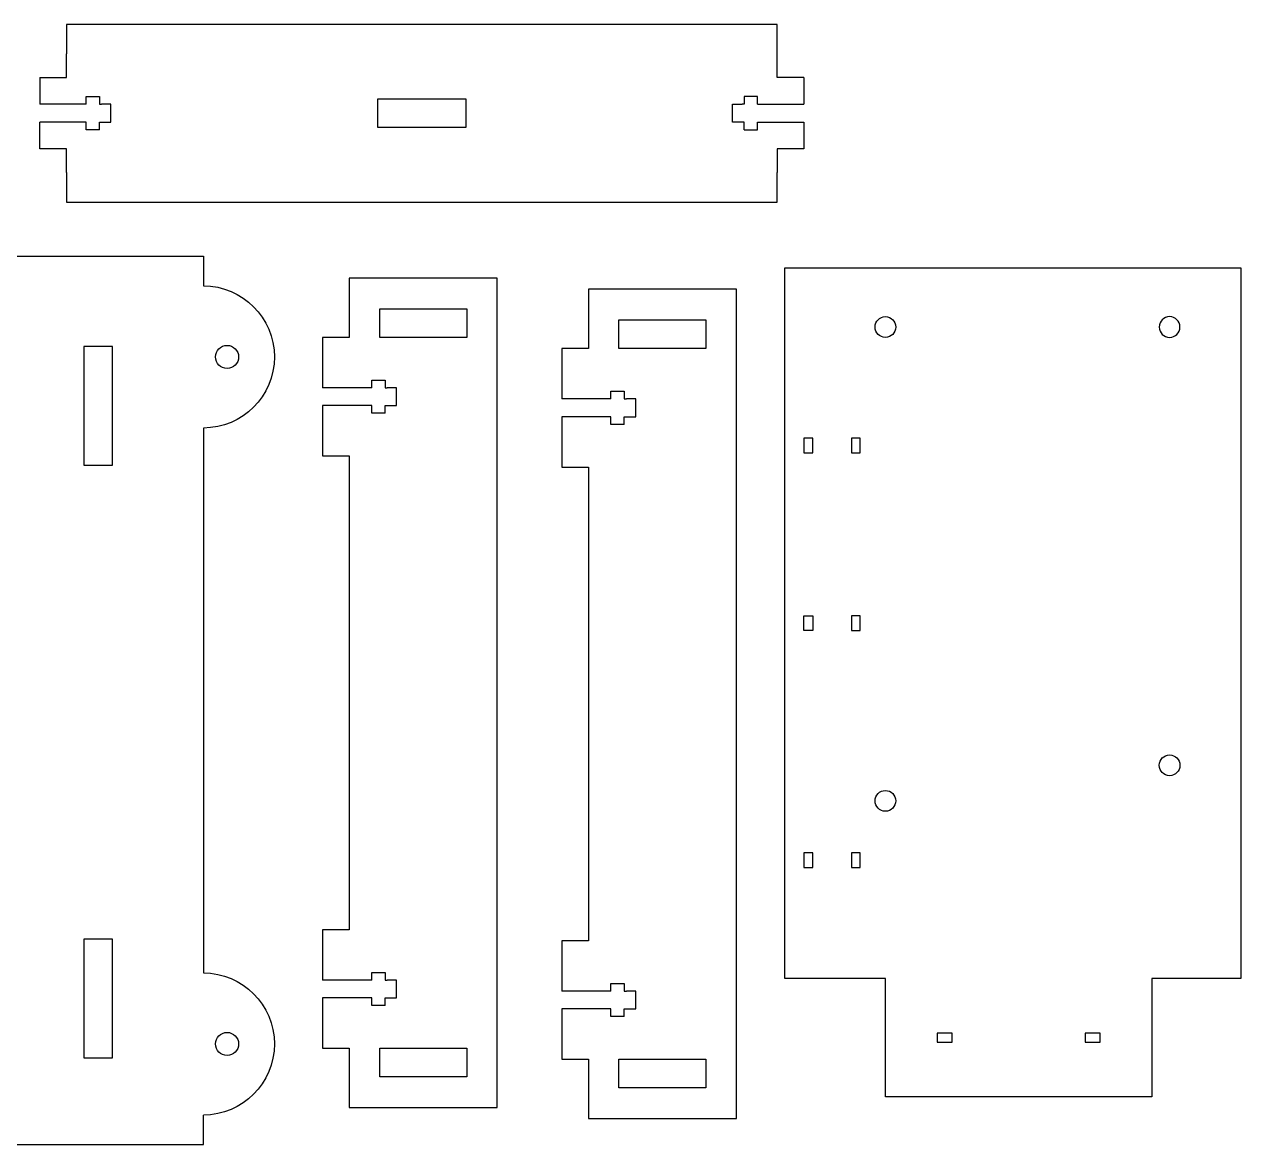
# Model space of a CAD drawing. Extents: x -214 to 193, y -36 to 183.
# Drawn here: x -12.4 to 193, y -35.7 to 153.4 of the extents above; entities that cross this region are included whole.
import ezdxf

# ---------------------------------------------------------------- set-up
doc = ezdxf.new("R2010")
doc.units = 0
doc.layers.add('LAYER_1', color=7, linetype='CONTINUOUS')

msp = doc.modelspace()

# ---------------------------------------------------------------- linework, layer by layer
at = {"layer": 'LAYER_1'}
for centre in [(21.8298, 97.2812), (21.8298, -18.7188)]:
    msp.add_ellipse(centre, major_axis=(0, 1.95), ratio=1, dxfattribs=at)
for points, knots in [([(114.7153, 148.4377), (114.7153, 148.4377), (114.7153, 153.4377), (114.7153, 153.4377), (114.7153, 153.4377), (114.7153, 153.4377), (-5.2847, 153.4377), (-5.2847, 153.4377), (-5.2847, 153.4377), (-5.2847, 153.4377), (-5.2847, 148.4377), (-5.2847, 148.4377)], [0, 0, 0, 0, 0.25, 0.25, 0.25, 0.25, 0.5, 0.5, 0.5, 0.5, 1, 1, 1, 1]), ([(-9.7847, 144.438), (-9.7847, 144.438), (-5.2847, 144.438), (-5.2847, 144.438), (-5.2847, 144.438), (-5.2847, 144.438), (-5.2847, 148.4377), (-5.2847, 148.4377)], [0, 0, 0, 0, 0.33333333, 0.33333333, 0.33333333, 0.33333333, 1, 1, 1, 1]), ([(119.2153, 144.438), (119.2153, 144.438), (114.7153, 144.438), (114.7153, 144.438), (114.7153, 144.438), (114.7153, 144.438), (114.7153, 148.4377), (114.7153, 148.4377)], [0, 0, 0, 0, 0.33333333, 0.33333333, 0.33333333, 0.33333333, 1, 1, 1, 1]), ([(0.2655, 141.2376), (0.2655, 141.2376), (0.2655, 139.9376), (0.2655, 139.9376), (0.2655, 139.9376), (0.2655, 139.9376), (0.6153, 139.9376), (0.6153, 139.9376)], [0, 0, 0, 0, 0.33333333, 0.33333333, 0.33333333, 0.33333333, 1, 1, 1, 1]), ([(47.2265, 136.0877), (47.2265, 136.0877), (47.2265, 140.7877), (47.2265, 140.7877), (47.2265, 140.7877), (47.2265, 140.7877), (62.2266, 140.7877), (62.2266, 140.7877), (62.2266, 140.7877), (62.2266, 140.7877), (62.2266, 136.0877), (62.2266, 136.0877), (62.2266, 136.0877), (62.2266, 136.0877), (47.2265, 136.0877), (47.2265, 136.0877)], [0, 0, 0, 0, 0.2, 0.2, 0.2, 0.2, 0.4, 0.4, 0.4, 0.4, 0.6, 0.6, 0.6, 0.6, 1, 1, 1, 1]), ([(109.1651, 141.2377), (109.1651, 141.2377), (109.1651, 139.9377), (109.1651, 139.9377), (109.1651, 139.9377), (109.1651, 139.9377), (108.8153, 139.9377), (108.8153, 139.9377)], [0, 0, 0, 0, 0.33333333, 0.33333333, 0.33333333, 0.33333333, 1, 1, 1, 1]), ([(0.2655, 135.6376), (0.2655, 135.6376), (0.2655, 136.9376), (0.2655, 136.9376), (0.2655, 136.9376), (0.2655, 136.9376), (0.6153, 136.9376), (0.6153, 136.9376)], [0, 0, 0, 0, 0.33333333, 0.33333333, 0.33333333, 0.33333333, 1, 1, 1, 1]), ([(109.1651, 135.6377), (109.1651, 135.6377), (109.1651, 136.9377), (109.1651, 136.9377), (109.1651, 136.9377), (109.1651, 136.9377), (108.8153, 136.9377), (108.8153, 136.9377)], [0, 0, 0, 0, 0.33333333, 0.33333333, 0.33333333, 0.33333333, 1, 1, 1, 1]), ([(-5.2847, 128.4377), (-5.2847, 128.4377), (-5.2847, 132.438), (-5.2847, 132.438), (-5.2847, 132.438), (-5.2847, 132.438), (-9.7847, 132.438), (-9.7847, 132.438)], [0, 0, 0, 0, 0.33333333, 0.33333333, 0.33333333, 0.33333333, 1, 1, 1, 1]), ([(119.2153, 132.438), (119.2153, 132.438), (114.7153, 132.438), (114.7153, 132.438), (114.7153, 132.438), (114.7153, 132.438), (114.7153, 128.4377), (114.7153, 128.4377)], [0, 0, 0, 0, 0.33333333, 0.33333333, 0.33333333, 0.33333333, 1, 1, 1, 1]), ([(-5.2847, 128.4377), (-5.2847, 128.4377), (-5.2847, 123.4377), (-5.2847, 123.4377), (-5.2847, 123.4377), (-5.2847, 123.4377), (114.7153, 123.4377), (114.7153, 123.4377), (114.7153, 123.4377), (114.7153, 123.4377), (114.7153, 128.4377), (114.7153, 128.4377)], [0, 0, 0, 0, 0.25, 0.25, 0.25, 0.25, 0.5, 0.5, 0.5, 0.5, 1, 1, 1, 1]), ([(-59.3202, 114.2813), (-59.3202, 114.2813), (17.8298, 114.2813), (17.8298, 114.2813), (17.8298, 114.2813), (17.8298, 114.2813), (17.8298, 109.2811), (17.8298, 109.2811)], [0, 0, 0, 0, 0.33333333, 0.33333333, 0.33333333, 0.33333333, 1, 1, 1, 1]), ([(178.0165, -27.6686), (178.0165, -27.6686), (178.0165, -7.669), (178.0165, -7.669), (178.0165, -7.669), (178.0165, -7.669), (193.0165, -7.669), (193.0165, -7.669), (193.0165, -7.669), (193.0165, -7.669), (193.0165, 112.331), (193.0165, 112.331), (193.0165, 112.331), (193.0165, 112.331), (116.0165, 112.331), (116.0165, 112.331), (116.0165, 112.331), (116.0165, 112.331), (116.0165, -7.669), (116.0165, -7.669), (116.0165, -7.669), (116.0165, -7.669), (133.0165, -7.669), (133.0165, -7.669), (133.0165, -7.669), (133.0165, -7.669), (133.0165, -27.6687), (133.0165, -27.6687), (133.0165, -27.6687), (133.0165, -27.6687), (178.0165, -27.6686), (178.0165, -27.6686)], [0, 0, 0, 0, 0.11111111, 0.11111111, 0.11111111, 0.11111111, 0.22222222, 0.22222222, 0.22222222, 0.22222222, 0.33333333, 0.33333333, 0.33333333, 0.33333333, 0.44444444, 0.44444444, 0.44444444, 0.44444444, 0.55555556, 0.55555556, 0.55555556, 0.55555556, 0.66666667, 0.66666667, 0.66666667, 0.66666667, 0.77777778, 0.77777778, 0.77777778, 0.77777778, 1, 1, 1, 1]), ([(17.8298, 109.2812), (24.4561, 109.2812), (29.8298, 103.9075), (29.8298, 97.2812), (29.8298, 97.2812), (29.8298, 90.6549), (24.4561, 85.2812), (17.8298, 85.2812)], [0, 0, 0, 0, 0.33333333, 0.33333333, 0.33333333, 0.33333333, 1, 1, 1, 1]), ([(67.4599, 40.5743), (67.4599, 40.5743), (67.4599, 110.5747), (67.4599, 110.5747), (67.4599, 110.5747), (67.4599, 110.5747), (42.4604, 110.5747), (42.4604, 110.5747), (42.4604, 110.5747), (42.4604, 110.5747), (42.4604, 100.5743), (42.4604, 100.5743)], [0, 0, 0, 0, 0.25, 0.25, 0.25, 0.25, 0.5, 0.5, 0.5, 0.5, 1, 1, 1, 1]), ([(107.8665, 38.6963), (107.8665, 38.6963), (107.8665, 108.6967), (107.8665, 108.6967), (107.8665, 108.6967), (107.8665, 108.6967), (82.867, 108.6967), (82.867, 108.6967), (82.867, 108.6967), (82.867, 108.6967), (82.867, 98.6963), (82.867, 98.6963)], [0, 0, 0, 0, 0.25, 0.25, 0.25, 0.25, 0.5, 0.5, 0.5, 0.5, 1, 1, 1, 1]), ([(47.6099, 105.4123), (47.6099, 105.4123), (47.6099, 100.5623), (47.6099, 100.5623), (47.6099, 100.5623), (47.6099, 100.5623), (62.3099, 100.5623), (62.3099, 100.5623), (62.3099, 100.5623), (62.3099, 100.5623), (62.3099, 105.4123), (62.3099, 105.4123), (62.3099, 105.4123), (62.3099, 105.4123), (47.6099, 105.4123), (47.6099, 105.4123)], [0, 0, 0, 0, 0.2, 0.2, 0.2, 0.2, 0.4, 0.4, 0.4, 0.4, 0.6, 0.6, 0.6, 0.6, 1, 1, 1, 1]), ([(88.0165, 103.5343), (88.0165, 103.5343), (88.0165, 98.6843), (88.0165, 98.6843), (88.0165, 98.6843), (88.0165, 98.6843), (102.7165, 98.6843), (102.7165, 98.6843), (102.7165, 98.6843), (102.7165, 98.6843), (102.7165, 103.5343), (102.7165, 103.5343), (102.7165, 103.5343), (102.7165, 103.5343), (88.0165, 103.5343), (88.0165, 103.5343)], [0, 0, 0, 0, 0.2, 0.2, 0.2, 0.2, 0.4, 0.4, 0.4, 0.4, 0.6, 0.6, 0.6, 0.6, 1, 1, 1, 1]), ([(133.0165, 104.081), (132.05, 104.081), (131.2665, 103.2975), (131.2665, 102.331), (131.2665, 102.331), (131.2665, 101.3645), (132.05, 100.581), (133.0165, 100.581), (133.0165, 100.581), (133.983, 100.581), (134.7665, 101.3645), (134.7665, 102.331), (134.7665, 102.331), (134.7665, 103.2975), (133.983, 104.081), (133.0165, 104.081)], [0, 0, 0, 0, 0.2, 0.2, 0.2, 0.2, 0.4, 0.4, 0.4, 0.4, 0.6, 0.6, 0.6, 0.6, 1, 1, 1, 1]), ([(181.0165, 104.081), (181.983, 104.081), (182.7665, 103.2975), (182.7665, 102.331), (182.7665, 102.331), (182.7665, 101.3645), (181.983, 100.581), (181.0165, 100.581), (181.0165, 100.581), (180.05, 100.581), (179.2665, 101.3645), (179.2665, 102.331), (179.2665, 102.331), (179.2665, 103.2975), (180.05, 104.081), (181.0165, 104.081)], [0, 0, 0, 0, 0.2, 0.2, 0.2, 0.2, 0.4, 0.4, 0.4, 0.4, 0.6, 0.6, 0.6, 0.6, 1, 1, 1, 1]), ([(-2.3448, 99.0427), (-2.3448, 99.0427), (2.5052, 99.0427), (2.5052, 99.0427), (2.5052, 99.0427), (2.5052, 99.0427), (2.5052, 79.0047), (2.5052, 79.0047), (2.5052, 79.0047), (2.5052, 79.0047), (-2.3448, 79.0047), (-2.3448, 79.0047), (-2.3448, 79.0047), (-2.3448, 79.0047), (-2.3448, 99.0427), (-2.3448, 99.0427)], [0, 0, 0, 0, 0.2, 0.2, 0.2, 0.2, 0.4, 0.4, 0.4, 0.4, 0.6, 0.6, 0.6, 0.6, 1, 1, 1, 1]), ([(42.4604, 100.5743), (42.4604, 100.5743), (37.9599, 100.5743), (37.9599, 100.5743), (37.9599, 100.5743), (37.9599, 100.5743), (37.9599, 92.0743), (37.9599, 92.0743)], [0, 0, 0, 0, 0.33333333, 0.33333333, 0.33333333, 0.33333333, 1, 1, 1, 1]), ([(82.867, 98.6963), (82.867, 98.6963), (78.3665, 98.6963), (78.3665, 98.6963), (78.3665, 98.6963), (78.3665, 98.6963), (78.3665, 90.1963), (78.3665, 90.1963)], [0, 0, 0, 0, 0.33333333, 0.33333333, 0.33333333, 0.33333333, 1, 1, 1, 1]), ([(48.5101, 93.3743), (48.5101, 93.3743), (48.5101, 92.0743), (48.5101, 92.0743), (48.5101, 92.0743), (48.5101, 92.0743), (48.8599, 92.0743), (48.8599, 92.0743)], [0, 0, 0, 0, 0.33333333, 0.33333333, 0.33333333, 0.33333333, 1, 1, 1, 1]), ([(88.9167, 91.4963), (88.9167, 91.4963), (88.9167, 90.1963), (88.9167, 90.1963), (88.9167, 90.1963), (88.9167, 90.1963), (89.2665, 90.1963), (89.2665, 90.1963)], [0, 0, 0, 0, 0.33333333, 0.33333333, 0.33333333, 0.33333333, 1, 1, 1, 1]), ([(37.9599, 89.0743), (37.9599, 89.0743), (37.9599, 80.5743), (37.9599, 80.5743), (37.9599, 80.5743), (37.9599, 80.5743), (42.4604, 80.5743), (42.4604, 80.5743)], [0, 0, 0, 0, 0.33333333, 0.33333333, 0.33333333, 0.33333333, 1, 1, 1, 1]), ([(48.5101, 87.7743), (48.5101, 87.7743), (48.5101, 89.0743), (48.5101, 89.0743), (48.5101, 89.0743), (48.5101, 89.0743), (48.8599, 89.0743), (48.8599, 89.0743)], [0, 0, 0, 0, 0.33333333, 0.33333333, 0.33333333, 0.33333333, 1, 1, 1, 1]), ([(78.3665, 87.1963), (78.3665, 87.1963), (78.3665, 78.6963), (78.3665, 78.6963), (78.3665, 78.6963), (78.3665, 78.6963), (82.867, 78.6963), (82.867, 78.6963)], [0, 0, 0, 0, 0.33333333, 0.33333333, 0.33333333, 0.33333333, 1, 1, 1, 1]), ([(88.9167, 85.8963), (88.9167, 85.8963), (88.9167, 87.1963), (88.9167, 87.1963), (88.9167, 87.1963), (88.9167, 87.1963), (89.2665, 87.1963), (89.2665, 87.1963)], [0, 0, 0, 0, 0.33333333, 0.33333333, 0.33333333, 0.33333333, 1, 1, 1, 1]), ([(120.7665, 81.081), (120.7665, 81.081), (119.2665, 81.081), (119.2665, 81.081), (119.2665, 81.081), (119.2665, 81.081), (119.2665, 83.581), (119.2665, 83.581), (119.2665, 83.581), (119.2665, 83.581), (120.7665, 83.581), (120.7665, 83.581), (120.7665, 83.581), (120.7665, 83.581), (120.7665, 81.081), (120.7665, 81.081)], [0, 0, 0, 0, 0.2, 0.2, 0.2, 0.2, 0.4, 0.4, 0.4, 0.4, 0.6, 0.6, 0.6, 0.6, 1, 1, 1, 1]), ([(128.7665, 81.081), (128.7665, 81.081), (127.2665, 81.081), (127.2665, 81.081), (127.2665, 81.081), (127.2665, 81.081), (127.2665, 83.581), (127.2665, 83.581), (127.2665, 83.581), (127.2665, 83.581), (128.7665, 83.581), (128.7665, 83.581), (128.7665, 83.581), (128.7665, 83.581), (128.7665, 81.081), (128.7665, 81.081)], [0, 0, 0, 0, 0.2, 0.2, 0.2, 0.2, 0.4, 0.4, 0.4, 0.4, 0.6, 0.6, 0.6, 0.6, 1, 1, 1, 1]), ([(119.2665, 51.081), (119.2665, 51.081), (120.7665, 51.081), (120.7665, 51.081), (120.7665, 51.081), (120.7665, 51.081), (120.7665, 53.581), (120.7665, 53.581), (120.7665, 53.581), (120.7665, 53.581), (119.2665, 53.581), (119.2665, 53.581), (119.2665, 53.581), (119.2665, 53.581), (119.2665, 51.081), (119.2665, 51.081)], [0, 0, 0, 0, 0.2, 0.2, 0.2, 0.2, 0.4, 0.4, 0.4, 0.4, 0.6, 0.6, 0.6, 0.6, 1, 1, 1, 1]), ([(128.7665, 51.081), (128.7665, 51.081), (127.2665, 51.081), (127.2665, 51.081), (127.2665, 51.081), (127.2665, 51.081), (127.2665, 53.581), (127.2665, 53.581), (127.2665, 53.581), (127.2665, 53.581), (128.7665, 53.581), (128.7665, 53.581), (128.7665, 53.581), (128.7665, 53.581), (128.7665, 51.081), (128.7665, 51.081)], [0, 0, 0, 0, 0.2, 0.2, 0.2, 0.2, 0.4, 0.4, 0.4, 0.4, 0.6, 0.6, 0.6, 0.6, 1, 1, 1, 1]), ([(42.4604, -19.4257), (42.4604, -19.4257), (42.4604, -29.4257), (42.4604, -29.4257), (42.4604, -29.4257), (42.4604, -29.4257), (67.4599, -29.4257), (67.4599, -29.4257), (67.4599, -29.4257), (67.4599, -29.4257), (67.4599, 40.5743), (67.4599, 40.5743)], [0, 0, 0, 0, 0.25, 0.25, 0.25, 0.25, 0.5, 0.5, 0.5, 0.5, 1, 1, 1, 1]), ([(82.867, -21.3037), (82.867, -21.3037), (82.867, -31.3037), (82.867, -31.3037), (82.867, -31.3037), (82.867, -31.3037), (107.8665, -31.3037), (107.8665, -31.3037), (107.8665, -31.3037), (107.8665, -31.3037), (107.8665, 38.6963), (107.8665, 38.6963)], [0, 0, 0, 0, 0.25, 0.25, 0.25, 0.25, 0.5, 0.5, 0.5, 0.5, 1, 1, 1, 1]), ([(181.0165, 30.081), (180.05, 30.081), (179.2665, 29.2975), (179.2665, 28.331), (179.2665, 28.331), (179.2665, 27.3645), (180.05, 26.581), (181.0165, 26.581), (181.0165, 26.581), (181.983, 26.581), (182.7665, 27.3645), (182.7665, 28.331), (182.7665, 28.331), (182.7665, 29.2975), (181.983, 30.081), (181.0165, 30.081)], [0, 0, 0, 0, 0.2, 0.2, 0.2, 0.2, 0.4, 0.4, 0.4, 0.4, 0.6, 0.6, 0.6, 0.6, 1, 1, 1, 1]), ([(133.0165, 24.081), (132.05, 24.081), (131.2665, 23.2975), (131.2665, 22.331), (131.2665, 22.331), (131.2665, 21.3645), (132.05, 20.581), (133.0165, 20.581), (133.0165, 20.581), (133.983, 20.581), (134.7665, 21.3645), (134.7665, 22.331), (134.7665, 22.331), (134.7665, 23.2975), (133.983, 24.081), (133.0165, 24.081)], [0, 0, 0, 0, 0.2, 0.2, 0.2, 0.2, 0.4, 0.4, 0.4, 0.4, 0.6, 0.6, 0.6, 0.6, 1, 1, 1, 1]), ([(120.7665, 11.081), (120.7665, 11.081), (119.2665, 11.081), (119.2665, 11.081), (119.2665, 11.081), (119.2665, 11.081), (119.2665, 13.581), (119.2665, 13.581), (119.2665, 13.581), (119.2665, 13.581), (120.7665, 13.581), (120.7665, 13.581), (120.7665, 13.581), (120.7665, 13.581), (120.7665, 11.081), (120.7665, 11.081)], [0, 0, 0, 0, 0.2, 0.2, 0.2, 0.2, 0.4, 0.4, 0.4, 0.4, 0.6, 0.6, 0.6, 0.6, 1, 1, 1, 1]), ([(128.7665, 11.081), (128.7665, 11.081), (127.2665, 11.081), (127.2665, 11.081), (127.2665, 11.081), (127.2665, 11.081), (127.2665, 13.581), (127.2665, 13.581), (127.2665, 13.581), (127.2665, 13.581), (128.7665, 13.581), (128.7665, 13.581), (128.7665, 13.581), (128.7665, 13.581), (128.7665, 11.081), (128.7665, 11.081)], [0, 0, 0, 0, 0.2, 0.2, 0.2, 0.2, 0.4, 0.4, 0.4, 0.4, 0.6, 0.6, 0.6, 0.6, 1, 1, 1, 1]), ([(42.4604, 0.5743), (42.4604, 0.5743), (37.9599, 0.5743), (37.9599, 0.5743), (37.9599, 0.5743), (37.9599, 0.5743), (37.9599, -7.9257), (37.9599, -7.9257)], [0, 0, 0, 0, 0.33333333, 0.33333333, 0.33333333, 0.33333333, 1, 1, 1, 1]), ([(-2.3448, -0.9953), (-2.3448, -0.9953), (2.5052, -0.9953), (2.5052, -0.9953), (2.5052, -0.9953), (2.5052, -0.9953), (2.5052, -21.0333), (2.5052, -21.0333), (2.5052, -21.0333), (2.5052, -21.0333), (-2.3448, -21.0333), (-2.3448, -21.0333), (-2.3448, -21.0333), (-2.3448, -21.0333), (-2.3448, -0.9953), (-2.3448, -0.9953)], [0, 0, 0, 0, 0.2, 0.2, 0.2, 0.2, 0.4, 0.4, 0.4, 0.4, 0.6, 0.6, 0.6, 0.6, 1, 1, 1, 1]), ([(82.867, -1.3037), (82.867, -1.3037), (78.3665, -1.3037), (78.3665, -1.3037), (78.3665, -1.3037), (78.3665, -1.3037), (78.3665, -9.8037), (78.3665, -9.8037)], [0, 0, 0, 0, 0.33333333, 0.33333333, 0.33333333, 0.33333333, 1, 1, 1, 1]), ([(17.8298, -6.7188), (24.4561, -6.7188), (29.8298, -12.0925), (29.8298, -18.7188), (29.8298, -18.7188), (29.8298, -25.3451), (24.4561, -30.7188), (17.8298, -30.7188)], [0, 0, 0, 0, 0.33333333, 0.33333333, 0.33333333, 0.33333333, 1, 1, 1, 1]), ([(48.5101, -6.6257), (48.5101, -6.6257), (48.5101, -7.9257), (48.5101, -7.9257), (48.5101, -7.9257), (48.5101, -7.9257), (48.8599, -7.9257), (48.8599, -7.9257)], [0, 0, 0, 0, 0.33333333, 0.33333333, 0.33333333, 0.33333333, 1, 1, 1, 1]), ([(88.9167, -8.5037), (88.9167, -8.5037), (88.9167, -9.8037), (88.9167, -9.8037), (88.9167, -9.8037), (88.9167, -9.8037), (89.2665, -9.8037), (89.2665, -9.8037)], [0, 0, 0, 0, 0.33333333, 0.33333333, 0.33333333, 0.33333333, 1, 1, 1, 1]), ([(37.9599, -10.9257), (37.9599, -10.9257), (37.9599, -19.4257), (37.9599, -19.4257), (37.9599, -19.4257), (37.9599, -19.4257), (42.4604, -19.4257), (42.4604, -19.4257)], [0, 0, 0, 0, 0.33333333, 0.33333333, 0.33333333, 0.33333333, 1, 1, 1, 1]), ([(48.5101, -12.2257), (48.5101, -12.2257), (48.5101, -10.9257), (48.5101, -10.9257), (48.5101, -10.9257), (48.5101, -10.9257), (48.8599, -10.9257), (48.8599, -10.9257)], [0, 0, 0, 0, 0.33333333, 0.33333333, 0.33333333, 0.33333333, 1, 1, 1, 1]), ([(78.3665, -12.8037), (78.3665, -12.8037), (78.3665, -21.3037), (78.3665, -21.3037), (78.3665, -21.3037), (78.3665, -21.3037), (82.867, -21.3037), (82.867, -21.3037)], [0, 0, 0, 0, 0.33333333, 0.33333333, 0.33333333, 0.33333333, 1, 1, 1, 1]), ([(88.9167, -14.1037), (88.9167, -14.1037), (88.9167, -12.8037), (88.9167, -12.8037), (88.9167, -12.8037), (88.9167, -12.8037), (89.2665, -12.8037), (89.2665, -12.8037)], [0, 0, 0, 0, 0.33333333, 0.33333333, 0.33333333, 0.33333333, 1, 1, 1, 1]), ([(144.2665, -18.419), (144.2665, -18.419), (141.7665, -18.419), (141.7665, -18.419), (141.7665, -18.419), (141.7665, -18.419), (141.7665, -16.919), (141.7665, -16.919), (141.7665, -16.919), (141.7665, -16.919), (144.2665, -16.919), (144.2665, -16.919), (144.2665, -16.919), (144.2665, -16.919), (144.2665, -18.419), (144.2665, -18.419)], [0, 0, 0, 0, 0.2, 0.2, 0.2, 0.2, 0.4, 0.4, 0.4, 0.4, 0.6, 0.6, 0.6, 0.6, 1, 1, 1, 1]), ([(169.2666, -18.419), (169.2666, -18.419), (166.7666, -18.419), (166.7666, -18.419), (166.7666, -18.419), (166.7666, -18.419), (166.7666, -16.919), (166.7666, -16.919), (166.7666, -16.919), (166.7666, -16.919), (169.2666, -16.919), (169.2666, -16.919), (169.2666, -16.919), (169.2666, -16.919), (169.2666, -18.419), (169.2666, -18.419)], [0, 0, 0, 0, 0.2, 0.2, 0.2, 0.2, 0.4, 0.4, 0.4, 0.4, 0.6, 0.6, 0.6, 0.6, 1, 1, 1, 1]), ([(47.6099, -19.4137), (47.6099, -19.4137), (47.6099, -24.2637), (47.6099, -24.2637), (47.6099, -24.2637), (47.6099, -24.2637), (62.3099, -24.2637), (62.3099, -24.2637), (62.3099, -24.2637), (62.3099, -24.2637), (62.3099, -19.4137), (62.3099, -19.4137), (62.3099, -19.4137), (62.3099, -19.4137), (47.6099, -19.4137), (47.6099, -19.4137)], [0, 0, 0, 0, 0.2, 0.2, 0.2, 0.2, 0.4, 0.4, 0.4, 0.4, 0.6, 0.6, 0.6, 0.6, 1, 1, 1, 1]), ([(88.0165, -21.2917), (88.0165, -21.2917), (88.0165, -26.1417), (88.0165, -26.1417), (88.0165, -26.1417), (88.0165, -26.1417), (102.7165, -26.1417), (102.7165, -26.1417), (102.7165, -26.1417), (102.7165, -26.1417), (102.7165, -21.2917), (102.7165, -21.2917), (102.7165, -21.2917), (102.7165, -21.2917), (88.0165, -21.2917), (88.0165, -21.2917)], [0, 0, 0, 0, 0.2, 0.2, 0.2, 0.2, 0.4, 0.4, 0.4, 0.4, 0.6, 0.6, 0.6, 0.6, 1, 1, 1, 1]), ([(-59.3202, -35.7188), (-59.3202, -35.7188), (17.8298, -35.7188), (17.8298, -35.7188), (17.8298, -35.7188), (17.8298, -35.7188), (17.8298, -30.7188), (17.8298, -30.7188)], [0, 0, 0, 0, 0.33333333, 0.33333333, 0.33333333, 0.33333333, 1, 1, 1, 1])]:
    msp.add_open_spline(points, degree=3, knots=knots, dxfattribs=at)
for points in [[(-9.7847, 144.438), (-9.7847, 144.438), (-9.7847, 139.9376), (-9.7847, 139.9376)], [(119.2153, 144.438), (119.2153, 144.438), (119.2153, 139.9376), (119.2153, 139.9376)], [(-5.4847, 139.9376), (-5.4847, 139.9376), (-9.7847, 139.9376), (-9.7847, 139.9376)], [(-1.9847, 139.9376), (-1.9847, 139.9376), (-5.4847, 139.9376), (-5.4847, 139.9376)], [(-1.9847, 141.2376), (-1.9847, 141.2376), (0.2655, 141.2376), (0.2655, 141.2376)], [(-1.9847, 139.9376), (-1.9847, 139.9376), (-1.9847, 141.2376), (-1.9847, 141.2376)], [(2.2153, 139.9376), (2.2153, 139.9376), (0.6153, 139.9376), (0.6153, 139.9376)], [(2.2153, 136.9376), (2.2153, 136.9376), (2.2153, 139.9376), (2.2153, 139.9376)], [(107.2153, 139.9377), (107.2153, 139.9377), (108.8153, 139.9377), (108.8153, 139.9377)], [(107.2153, 136.9377), (107.2153, 136.9377), (107.2153, 139.9377), (107.2153, 139.9377)], [(111.4153, 141.2377), (111.4153, 141.2377), (109.1651, 141.2377), (109.1651, 141.2377)], [(111.4153, 139.9377), (111.4153, 139.9377), (111.4153, 141.2377), (111.4153, 141.2377)], [(111.4153, 139.9377), (111.4153, 139.9377), (114.9153, 139.9377), (114.9153, 139.9377)], [(114.9153, 139.9377), (114.9153, 139.9377), (119.2153, 139.9377), (119.2153, 139.9377)], [(-5.4847, 136.9376), (-5.4847, 136.9376), (-9.7847, 136.9376), (-9.7847, 136.9376)], [(-9.7847, 132.438), (-9.7847, 132.438), (-9.7847, 136.9376), (-9.7847, 136.9376)], [(-1.9847, 136.9376), (-1.9847, 136.9376), (-5.4847, 136.9376), (-5.4847, 136.9376)], [(-1.9847, 135.6376), (-1.9847, 135.6376), (-1.9847, 136.9376), (-1.9847, 136.9376)], [(0.2655, 135.6376), (0.2655, 135.6376), (-1.9847, 135.6376), (-1.9847, 135.6376)], [(0.6153, 136.9376), (0.6153, 136.9376), (2.2153, 136.9376), (2.2153, 136.9376)], [(108.8153, 136.9377), (108.8153, 136.9377), (107.2153, 136.9377), (107.2153, 136.9377)], [(109.1651, 135.6377), (109.1651, 135.6377), (111.4153, 135.6377), (111.4153, 135.6377)], [(111.4153, 135.6377), (111.4153, 135.6377), (111.4153, 136.9377), (111.4153, 136.9377)], [(111.4153, 136.9377), (111.4153, 136.9377), (114.9153, 136.9377), (114.9153, 136.9377)], [(114.9153, 136.9377), (114.9153, 136.9377), (119.2153, 136.9377), (119.2153, 136.9377)], [(119.2153, 136.9377), (119.2153, 136.9377), (119.2153, 132.438), (119.2153, 132.438)], [(46.2599, 93.3743), (46.2599, 93.3743), (48.5101, 93.3743), (48.5101, 93.3743)], [(46.2599, 92.0743), (46.2599, 92.0743), (46.2599, 93.3743), (46.2599, 93.3743)], [(42.7599, 92.0743), (42.7599, 92.0743), (37.9599, 92.0743), (37.9599, 92.0743)], [(46.2599, 92.0743), (46.2599, 92.0743), (42.7599, 92.0743), (42.7599, 92.0743)], [(50.4599, 92.0743), (50.4599, 92.0743), (48.8599, 92.0743), (48.8599, 92.0743)], [(50.4599, 89.0743), (50.4599, 89.0743), (50.4599, 92.0743), (50.4599, 92.0743)], [(86.6665, 91.4963), (86.6665, 91.4963), (88.9167, 91.4963), (88.9167, 91.4963)], [(86.6665, 90.1963), (86.6665, 90.1963), (86.6665, 91.4963), (86.6665, 91.4963)], [(42.7599, 89.0743), (42.7599, 89.0743), (37.9599, 89.0743), (37.9599, 89.0743)], [(46.2599, 89.0743), (46.2599, 89.0743), (42.7599, 89.0743), (42.7599, 89.0743)], [(46.2599, 87.7743), (46.2599, 87.7743), (46.2599, 89.0743), (46.2599, 89.0743)], [(48.8599, 89.0743), (48.8599, 89.0743), (50.4599, 89.0743), (50.4599, 89.0743)], [(83.1665, 90.1963), (83.1665, 90.1963), (78.3665, 90.1963), (78.3665, 90.1963)], [(86.6665, 90.1963), (86.6665, 90.1963), (83.1665, 90.1963), (83.1665, 90.1963)], [(90.8665, 90.1963), (90.8665, 90.1963), (89.2665, 90.1963), (89.2665, 90.1963)], [(90.8665, 87.1963), (90.8665, 87.1963), (90.8665, 90.1963), (90.8665, 90.1963)], [(48.5101, 87.7743), (48.5101, 87.7743), (46.2599, 87.7743), (46.2599, 87.7743)], [(83.1665, 87.1963), (83.1665, 87.1963), (78.3665, 87.1963), (78.3665, 87.1963)], [(86.6665, 87.1963), (86.6665, 87.1963), (83.1665, 87.1963), (83.1665, 87.1963)], [(86.6665, 85.8963), (86.6665, 85.8963), (86.6665, 87.1963), (86.6665, 87.1963)], [(89.2665, 87.1963), (89.2665, 87.1963), (90.8665, 87.1963), (90.8665, 87.1963)], [(17.8298, 85.2812), (17.8298, 85.2812), (17.8298, -6.7188), (17.8298, -6.7188)], [(88.9167, 85.8963), (88.9167, 85.8963), (86.6665, 85.8963), (86.6665, 85.8963)], [(42.4604, 80.5743), (42.4604, 80.5743), (42.4604, 40.5743), (42.4604, 40.5743)], [(82.867, 78.6963), (82.867, 78.6963), (82.867, 38.6963), (82.867, 38.6963)], [(42.4604, 40.5743), (42.4604, 40.5743), (42.4604, 0.5743), (42.4604, 0.5743)], [(82.867, 38.6963), (82.867, 38.6963), (82.867, -1.3037), (82.867, -1.3037)], [(42.7599, -7.9257), (42.7599, -7.9257), (37.9599, -7.9257), (37.9599, -7.9257)], [(46.2599, -7.9257), (46.2599, -7.9257), (42.7599, -7.9257), (42.7599, -7.9257)], [(46.2599, -6.6257), (46.2599, -6.6257), (48.5101, -6.6257), (48.5101, -6.6257)], [(46.2599, -7.9257), (46.2599, -7.9257), (46.2599, -6.6257), (46.2599, -6.6257)], [(50.4599, -7.9257), (50.4599, -7.9257), (48.8599, -7.9257), (48.8599, -7.9257)], [(50.4599, -10.9257), (50.4599, -10.9257), (50.4599, -7.9257), (50.4599, -7.9257)], [(83.1665, -9.8037), (83.1665, -9.8037), (78.3665, -9.8037), (78.3665, -9.8037)], [(86.6665, -9.8037), (86.6665, -9.8037), (83.1665, -9.8037), (83.1665, -9.8037)], [(86.6665, -8.5037), (86.6665, -8.5037), (88.9167, -8.5037), (88.9167, -8.5037)], [(86.6665, -9.8037), (86.6665, -9.8037), (86.6665, -8.5037), (86.6665, -8.5037)], [(90.8665, -9.8037), (90.8665, -9.8037), (89.2665, -9.8037), (89.2665, -9.8037)], [(90.8665, -12.8037), (90.8665, -12.8037), (90.8665, -9.8037), (90.8665, -9.8037)], [(42.7599, -10.9257), (42.7599, -10.9257), (37.9599, -10.9257), (37.9599, -10.9257)], [(46.2599, -10.9257), (46.2599, -10.9257), (42.7599, -10.9257), (42.7599, -10.9257)], [(46.2599, -12.2257), (46.2599, -12.2257), (46.2599, -10.9257), (46.2599, -10.9257)], [(48.5101, -12.2257), (48.5101, -12.2257), (46.2599, -12.2257), (46.2599, -12.2257)], [(48.8599, -10.9257), (48.8599, -10.9257), (50.4599, -10.9257), (50.4599, -10.9257)], [(83.1665, -12.8037), (83.1665, -12.8037), (78.3665, -12.8037), (78.3665, -12.8037)], [(86.6665, -12.8037), (86.6665, -12.8037), (83.1665, -12.8037), (83.1665, -12.8037)], [(86.6665, -14.1037), (86.6665, -14.1037), (86.6665, -12.8037), (86.6665, -12.8037)], [(88.9167, -14.1037), (88.9167, -14.1037), (86.6665, -14.1037), (86.6665, -14.1037)], [(89.2665, -12.8037), (89.2665, -12.8037), (90.8665, -12.8037), (90.8665, -12.8037)]]:
    msp.add_open_spline(points, degree=3, dxfattribs=at)

doc.saveas('drawing.dxf')
